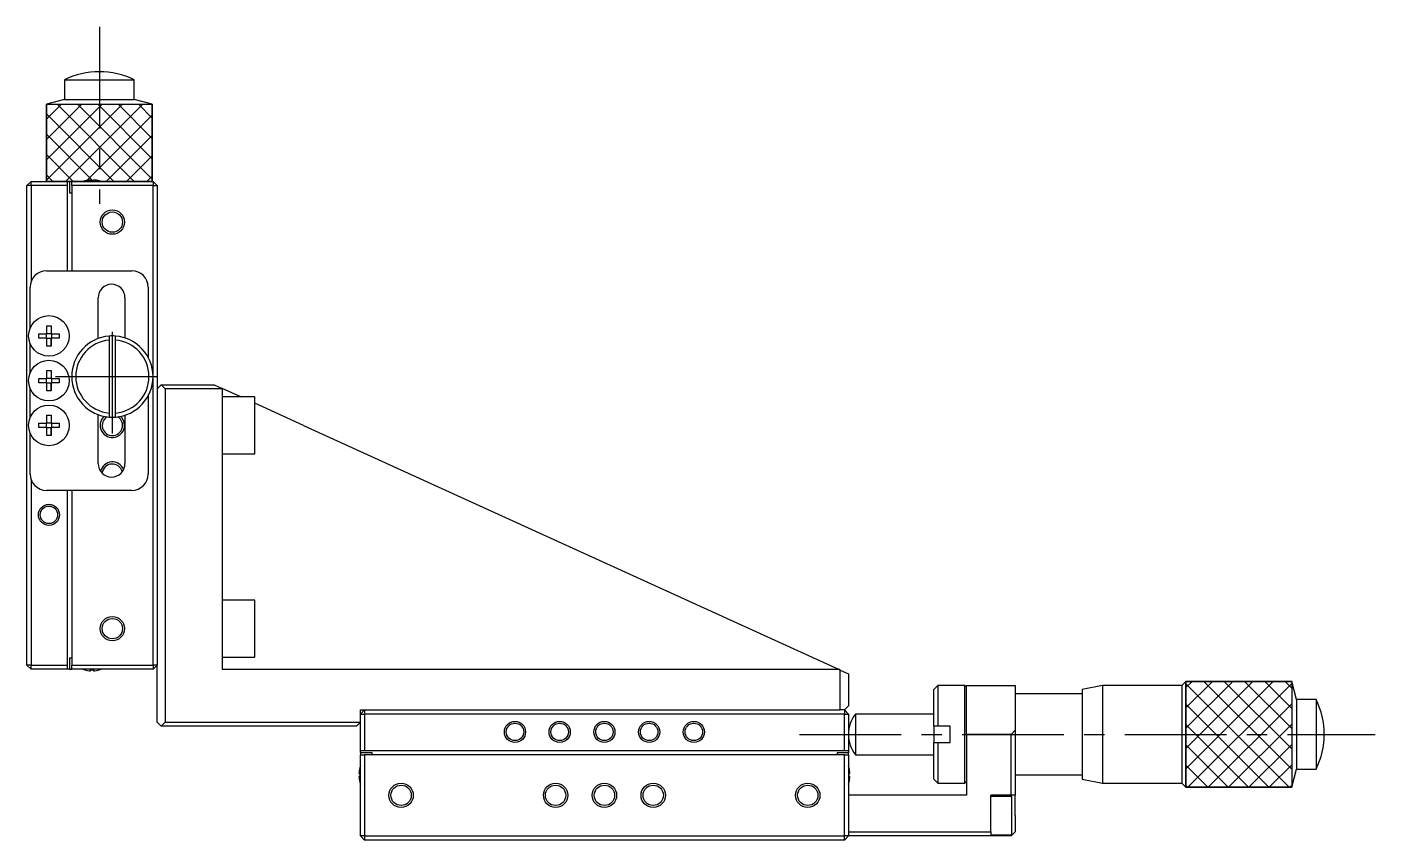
# Model space of a CAD drawing. Extents: x -323 to 344, y 19 to 546.
# Drawn here: x -263.7 to -98, y 248.1 to 348.1 of the extents above; entities that cross this region are included whole.
import ezdxf

# ---------------------------------------------------------------- set-up
doc = ezdxf.new("R2010")
doc.units = 0
doc.header["$LTSCALE"] = 10
doc.linetypes.add('CENTER', pattern=[2, 1.25, -0.25, 0.25, -0.25])
doc.linetypes.add('DASHED', pattern=[3.5, 2, -1.5])
doc.layers.get('0').update_dxf_attribs({"linetype": 'CONTINUOUS'})
doc.layers.add('CENTER', color=1, linetype='CENTER')

msp = doc.modelspace()

# ---------------------------------------------------------------- linework, layer by layer
at = {"color": 7, "linetype": 'CONTINUOUS'}
for p, q in [((-259.13596, 341.636552), (-250.53596, 341.636552)), ((-259.13596, 341.636552), (-259.13596, 339.226041)), ((-250.53596, 339.226041), (-250.53596, 341.636552)), ((-259.13596, 339.226041), (-261.335959, 338.636553)), ((-259.13596, 339.226041), (-250.53596, 339.226041)), ((-248.335961, 338.636553), (-250.53596, 339.226041)), ((-263.23596, 329.136546), (-263.73596, 328.636546)), ((-263.73596, 269.636546), (-263.73596, 328.636546)), ((-263.23596, 328.636546), (-263.73596, 328.636546)), ((-263.23596, 328.636546), (-263.23596, 329.136546)), ((-263.23596, 328.636546), (-263.23596, 316.761046)), ((-258.73596, 328.636546), (-263.23596, 328.636546)), ((-258.73596, 328.636546), (-258.73596, 329.136546)), ((-258.73596, 329.136546), (-258.48596, 329.136546)), ((-258.73596, 318.136546), (-258.73596, 328.636546)), ((-258.48596, 329.136546), (-258.48596, 327.736546)), ((-258.23596, 329.136546), (-258.48596, 329.136546)), ((-258.23596, 329.136546), (-248.23596, 329.136546)), ((-258.23596, 328.636546), (-258.23596, 329.136546)), ((-258.23596, 328.636546), (-258.23596, 318.136546)), ((-248.23596, 328.636546), (-258.23596, 328.636546)), ((-256.622321, 329.206068), (-256.624576, 329.21069)), ((-255.91596, 329.206068), (-255.91596, 329.326405)), ((-255.55596, 329.206068), (-255.91596, 329.206068)), ((-255.55596, 329.326405), (-255.55596, 329.206068)), ((-254.847344, 329.21069), (-254.849598, 329.206068)), ((-248.23596, 329.136546), (-247.73596, 328.636546)), ((-248.23596, 329.136546), (-248.23596, 328.636546)), ((-248.23596, 305.136546), (-248.23596, 328.636546)), ((-248.23596, 328.636546), (-247.73596, 328.636546)), ((-247.73596, 328.636546), (-247.73596, 269.636546)), ((-258.48596, 327.736546), (-258.23596, 327.736546)), ((-261.33596, 318.136546), (-250.83596, 318.136546)), ((-263.33596, 311.116342), (-263.33596, 316.136546)), ((-248.83596, 316.136546), (-248.83596, 307.511414)), ((-254.98596, 309.820295), (-254.98596, 314.836546)), ((-251.68596, 314.836546), (-251.68596, 309.890229)), ((-262.294549, 310.396546), (-261.29596, 310.396546)), ((-262.294549, 309.876546), (-262.294549, 310.396546)), ((-261.337335, 309.876546), (-261.337335, 310.396546)), ((-261.29596, 311.395136), (-260.77596, 311.395136)), ((-261.29596, 310.396546), (-261.29596, 311.395136)), ((-261.29596, 310.437921), (-260.77596, 310.437921)), ((-260.77596, 311.395136), (-260.77596, 310.396546)), ((-260.77596, 311.395136), (-260.77596, 310.437921)), ((-260.77596, 310.437921), (-260.77596, 310.396546)), ((-260.77596, 310.396546), (-259.77737, 310.396546)), ((-260.734585, 310.396546), (-260.734585, 309.876546)), ((-259.77737, 310.396546), (-259.77737, 309.876546)), ((-253.63596, 310.12052), (-253.63596, 309.618733)), ((-252.83596, 309.618733), (-252.83596, 310.12052)), ((-263.33596, 305.616342), (-263.33596, 309.15675)), ((-261.29596, 309.876546), (-262.294549, 309.876546)), ((-261.29596, 308.877957), (-261.29596, 309.876546)), ((-260.77596, 309.835171), (-261.29596, 309.835171)), ((-260.77596, 308.877957), (-261.29596, 308.877957)), ((-260.77596, 309.876546), (-260.77596, 308.877957)), ((-259.77737, 309.876546), (-260.77596, 309.876546)), ((-260.77596, 309.876546), (-260.77596, 309.835171)), ((-260.77596, 308.877957), (-260.77596, 309.835171)), ((-253.63596, 309.618733), (-253.63596, 300.654359)), ((-252.83596, 300.654359), (-252.83596, 309.618733)), ((-261.29596, 305.895136), (-260.77596, 305.895136)), ((-261.29596, 304.896546), (-261.29596, 305.895136)), ((-260.77596, 305.895136), (-260.77596, 304.896546)), ((-260.77596, 305.895136), (-260.77596, 304.937921)), ((-248.23596, 269.636546), (-248.23596, 305.136546)), ((-263.33596, 300.116342), (-263.33596, 303.65675)), ((-262.294549, 304.896546), (-261.29596, 304.896546)), ((-262.294549, 304.376546), (-262.294549, 304.896546)), ((-261.29596, 304.376546), (-262.294549, 304.376546)), ((-261.337335, 304.376546), (-261.337335, 304.896546)), ((-261.29596, 304.937921), (-260.77596, 304.937921)), ((-261.29596, 303.377957), (-261.29596, 304.376546)), ((-260.77596, 304.335171), (-261.29596, 304.335171)), ((-260.77596, 303.377957), (-261.29596, 303.377957)), ((-260.77596, 304.937921), (-260.77596, 304.896546)), ((-260.77596, 304.896546), (-259.77737, 304.896546)), ((-260.77596, 304.376546), (-260.77596, 303.377957)), ((-259.77737, 304.376546), (-260.77596, 304.376546)), ((-260.77596, 304.376546), (-260.77596, 304.335171)), ((-260.77596, 303.377957), (-260.77596, 304.335171)), ((-260.734585, 304.896546), (-260.734585, 304.376546)), ((-259.77737, 304.896546), (-259.77737, 304.376546)), ((-247.23596, 304.136546), (-247.73596, 303.636546)), ((-246.73596, 303.636546), (-247.23596, 304.136546)), ((-247.23596, 304.136546), (-240.73596, 304.136546)), ((-246.73596, 303.636546), (-246.73596, 262.636546)), ((-239.73596, 303.636546), (-246.73596, 303.636546)), ((-240.73596, 304.136546), (-239.73596, 303.68082)), ((-239.73596, 303.68082), (-239.73596, 303.636546)), ((-237.44451, 302.636546), (-239.73596, 303.68082)), ((-239.73596, 303.636546), (-239.73596, 269.136546)), ((-248.83596, 302.761678), (-248.83596, 293.136546)), ((-235.73596, 302.636546), (-239.73596, 302.636546)), ((-235.73596, 295.636546), (-235.73596, 302.636546)), ((-229.73596, 299.123557), (-235.73596, 301.857915)), ((-261.29596, 300.395136), (-260.77596, 300.395136)), ((-261.29596, 299.396546), (-261.29596, 300.395136)), ((-260.77596, 300.395136), (-260.77596, 299.396546)), ((-260.77596, 300.395136), (-260.77596, 299.437921)), ((-254.98596, 294.436546), (-254.98596, 300.452798)), ((-253.63596, 300.654359), (-253.63596, 300.152572)), ((-252.83596, 300.152572), (-252.83596, 300.654359)), ((-251.68596, 300.382863), (-251.68596, 294.436546)), ((-262.294549, 299.396546), (-261.29596, 299.396546)), ((-262.294549, 298.876546), (-262.294549, 299.396546)), ((-261.29596, 298.876546), (-262.294549, 298.876546)), ((-261.337335, 298.876546), (-261.337335, 299.396546)), ((-261.29596, 299.437921), (-260.77596, 299.437921)), ((-261.29596, 297.877957), (-261.29596, 298.876546)), ((-260.77596, 298.835171), (-261.29596, 298.835171)), ((-260.77596, 299.437921), (-260.77596, 299.396546)), ((-260.77596, 299.396546), (-259.77737, 299.396546)), ((-260.77596, 298.876546), (-260.77596, 297.877957)), ((-259.77737, 298.876546), (-260.77596, 298.876546)), ((-260.77596, 298.876546), (-260.77596, 298.835171)), ((-260.77596, 297.877957), (-260.77596, 298.835171)), ((-260.734585, 299.396546), (-260.734585, 298.876546)), ((-259.77737, 299.396546), (-259.77737, 298.876546)), ((-229.73596, 299.123557), (-163.935469, 269.136546)), ((-263.33596, 293.136546), (-263.33596, 298.15675)), ((-260.77596, 297.877957), (-261.29596, 297.877957)), ((-239.73596, 295.636546), (-235.73596, 295.636546)), ((-263.23596, 292.512046), (-263.23596, 269.636546)), ((-250.83596, 291.136546), (-261.33596, 291.136546)), ((-258.73596, 269.636546), (-258.73596, 291.136546)), ((-258.23596, 291.136546), (-258.23596, 269.636546)), ((-235.73596, 277.636546), (-239.73596, 277.636546)), ((-235.73596, 270.636546), (-235.73596, 277.636546)), ((-258.48596, 270.536546), (-258.48596, 269.136546)), ((-258.48596, 270.536546), (-258.23596, 270.536546)), ((-239.73596, 270.636546), (-235.73596, 270.636546)), ((-263.23596, 269.136546), (-263.73596, 269.636546)), ((-263.23596, 269.636546), (-263.73596, 269.636546)), ((-263.23596, 269.136546), (-263.23596, 269.636546)), ((-263.23596, 269.636546), (-258.73596, 269.636546)), ((-258.73596, 269.136546), (-263.23596, 269.136546)), ((-258.73596, 269.136546), (-258.73596, 269.636546)), ((-258.48596, 269.136546), (-258.73596, 269.136546)), ((-258.48596, 269.136546), (-258.23596, 269.136546)), ((-258.23596, 269.636546), (-248.23596, 269.636546)), ((-258.23596, 269.136546), (-258.23596, 269.636546)), ((-248.23596, 269.136546), (-258.23596, 269.136546)), ((-256.624576, 269.062402), (-256.622321, 269.067024)), ((-255.91596, 269.067024), (-255.55596, 269.067024)), ((-255.91596, 268.946687), (-255.91596, 269.067024)), ((-255.55596, 269.067024), (-255.55596, 268.946687)), ((-254.849598, 269.067024), (-254.847344, 269.062402)), ((-248.23596, 269.636546), (-248.23596, 269.136546)), ((-247.73596, 269.636546), (-248.23596, 269.136546)), ((-247.73596, 269.636546), (-248.23596, 269.636546)), ((-247.73596, 262.636546), (-247.73596, 269.636546)), ((-239.73596, 269.136546), (-219.735955, 269.136546)), ((-219.735955, 269.136546), (-219.38596, 269.136546)), ((-219.38596, 269.136546), (-216.08596, 269.136546)), ((-216.08596, 269.136546), (-215.735965, 269.136546)), ((-215.735965, 269.136546), (-169.735955, 269.136546)), ((-169.735955, 269.136546), (-169.38596, 269.136546)), ((-169.38596, 269.136546), (-166.08596, 269.136546)), ((-166.08596, 269.136546), (-165.735965, 269.136546)), ((-165.735965, 269.136546), (-163.935469, 269.136546)), ((-163.73596, 269.045624), (-163.935469, 269.136546)), ((-163.73596, 264.136546), (-163.73596, 269.045624)), ((-163.73596, 269.045624), (-162.73596, 268.589898)), ((-162.73596, 268.589898), (-162.73596, 264.636546)), ((-151.73596, 267.136546), (-152.23596, 266.636546)), ((-151.73596, 267.136546), (-151.73596, 262.136546)), ((-148.43596, 267.136546), (-151.73596, 267.136546)), ((-148.43596, 261.136546), (-148.43596, 267.136546)), ((-148.23596, 266.936546), (-148.43596, 267.136546)), ((-148.23596, 267.136546), (-142.23596, 267.136546)), ((-148.23596, 261.136546), (-148.23596, 267.136546)), ((-142.23596, 267.136546), (-142.23596, 261.636546)), ((-131.485961, 267.136542), (-133.98596, 266.636543)), ((-131.485961, 267.136542), (-131.485961, 255.13655)), ((-121.735956, 267.136542), (-131.485961, 267.136542)), ((-121.235954, 267.636545), (-121.735956, 267.136542)), ((-121.735956, 267.136542), (-121.735956, 255.13655)), ((-107.646465, 265.436546), (-108.235953, 267.636545)), ((-152.23596, 262.136546), (-152.23596, 266.636546)), ((-133.98596, 266.136546), (-142.23596, 266.136546)), ((-133.98596, 266.636543), (-133.98596, 255.636549)), ((-107.646465, 265.436546), (-107.646465, 256.836546)), ((-105.235954, 265.436546), (-107.646465, 265.436546)), ((-105.235954, 265.436546), (-105.235954, 256.836546)), ((-222.23596, 264.136546), (-222.73596, 263.636546)), ((-222.73596, 264.136546), (-163.73596, 264.136546)), ((-222.73596, 262.636546), (-222.73596, 264.136546)), ((-222.73596, 263.636546), (-222.23596, 263.636546)), ((-222.23596, 264.136546), (-222.23596, 263.636546)), ((-222.23596, 263.636546), (-222.23596, 259.136546)), ((-163.23596, 263.636546), (-222.23596, 263.636546)), ((-163.23596, 264.136546), (-163.73596, 264.136546)), ((-163.23596, 264.136546), (-162.73596, 264.636546)), ((-163.23596, 264.136546), (-163.23596, 263.636546)), ((-163.23596, 264.136546), (-162.73596, 263.636546)), ((-163.23596, 259.136546), (-163.23596, 263.636546)), ((-163.23596, 263.636546), (-162.73596, 263.636546)), ((-162.73596, 263.636546), (-162.73596, 259.136546)), ((-161.858451, 263.636542), (-161.858451, 258.63655)), ((-152.23596, 263.636542), (-161.858451, 263.636542)), ((-247.73596, 262.636546), (-247.23596, 262.136546)), ((-247.23596, 262.136546), (-246.73596, 262.636546)), ((-223.23596, 262.136546), (-247.23596, 262.136546)), ((-246.73596, 262.636546), (-222.73596, 262.636546)), ((-222.73596, 262.636546), (-223.23596, 262.136546)), ((-222.73596, 259.136546), (-222.73596, 262.636546)), ((-152.23596, 262.136618), (-152.23596, 261.136521)), ((-151.73596, 262.136546), (-152.23596, 262.136546)), ((-150.23596, 262.136546), (-151.73596, 262.136546)), ((-150.23596, 260.136546), (-150.23596, 262.136546)), ((-152.23596, 261.136521), (-152.23596, 260.136546)), ((-148.43596, 255.136546), (-148.43596, 261.136546)), ((-148.23596, 261.136546), (-148.23596, 253.636546)), ((-142.73596, 261.136546), (-148.23596, 261.136546)), ((-142.73596, 261.136546), (-142.23596, 261.636546)), ((-142.73596, 253.636546), (-142.73596, 261.136546)), ((-142.23596, 261.636546), (-142.23596, 253.636546)), ((-222.73596, 259.136546), (-222.23596, 259.136546)), ((-222.73596, 258.886546), (-222.73596, 259.136546)), ((-222.73596, 258.886546), (-221.33596, 258.886546)), ((-222.73596, 258.886546), (-222.73596, 258.636546)), ((-222.73596, 248.636546), (-222.73596, 258.636546)), ((-222.73596, 258.636546), (-222.23596, 258.636546)), ((-222.23596, 259.136546), (-163.23596, 259.136546)), ((-222.23596, 258.636546), (-222.23596, 248.636546)), ((-163.23596, 258.636546), (-222.23596, 258.636546)), ((-221.33596, 258.886546), (-221.33596, 258.636546)), ((-164.13596, 258.886546), (-162.73596, 258.886546)), ((-164.13596, 258.886546), (-164.13596, 258.636546)), ((-163.23596, 259.136546), (-162.73596, 259.136546)), ((-163.23596, 248.636546), (-163.23596, 258.636546)), ((-163.23596, 258.636546), (-162.73596, 258.636546)), ((-162.73596, 259.136546), (-162.73596, 258.886546)), ((-162.73596, 258.636546), (-162.73596, 258.886546)), ((-162.73596, 258.636546), (-162.73596, 248.636546)), ((-161.858451, 258.63655), (-152.23596, 258.63655)), ((-152.23596, 255.636546), (-152.23596, 260.136546)), ((-152.23596, 260.136546), (-151.73596, 260.136546)), ((-151.73596, 260.136546), (-151.73596, 255.136546)), ((-151.73596, 260.136546), (-150.23596, 260.136546)), ((-222.810104, 257.025162), (-222.805482, 257.022907)), ((-162.666438, 257.022907), (-162.661816, 257.025162)), ((-222.925819, 256.316546), (-222.805482, 256.316546)), ((-222.805482, 255.956546), (-222.925819, 255.956546)), ((-222.805482, 256.316546), (-222.805482, 255.956546)), ((-162.666438, 256.316546), (-162.546101, 256.316546)), ((-162.666438, 255.956546), (-162.666438, 256.316546)), ((-162.546101, 255.956546), (-162.666438, 255.956546)), ((-152.23596, 255.636546), (-151.73596, 255.136546)), ((-148.43596, 255.136546), (-148.23596, 255.336546)), ((-142.23596, 256.136546), (-133.98596, 256.136546)), ((-133.98596, 255.636549), (-131.485961, 255.13655)), ((-108.235953, 254.636547), (-107.646465, 256.836546)), ((-107.646465, 256.836546), (-105.235954, 256.836546)), ((-222.805482, 255.250185), (-222.810104, 255.24793)), ((-148.23596, 253.636546), (-162.73596, 253.636546)), ((-162.661816, 255.24793), (-162.666438, 255.250185)), ((-151.73596, 255.136546), (-148.43596, 255.136546)), ((-142.73596, 253.636546), (-145.23596, 253.636546)), ((-145.23596, 249.136546), (-145.23596, 253.636546)), ((-142.23596, 253.636546), (-142.73596, 253.636546)), ((-142.23596, 251.136546), (-142.23596, 253.636546)), ((-131.485961, 255.13655), (-121.735956, 255.13655)), ((-121.735956, 255.13655), (-121.235954, 254.636547)), ((-142.63596, 253.486546), (-145.23596, 253.486546)), ((-142.63596, 248.786546), (-142.63596, 253.486546)), ((-142.23596, 251.136546), (-142.23596, 249.136546)), ((-222.73596, 248.636546), (-222.23596, 248.136546)), ((-222.23596, 248.636546), (-222.73596, 248.636546)), ((-222.23596, 248.636546), (-222.23596, 248.136546)), ((-222.23596, 248.636546), (-163.23596, 248.636546)), ((-163.23596, 248.136546), (-163.23596, 248.636546)), ((-162.73596, 248.636546), (-163.23596, 248.636546)), ((-163.23596, 248.136546), (-162.73596, 248.636546)), ((-162.73596, 249.136546), (-145.23596, 249.136546)), ((-145.23596, 248.636546), (-162.73596, 248.636546)), ((-145.23596, 249.136546), (-145.23596, 248.636546)), ((-145.23596, 248.786546), (-142.63596, 248.786546)), ((-142.73596, 248.636546), (-145.23596, 248.636546)), ((-142.73596, 248.636546), (-142.23596, 249.136546)), ((-163.23596, 248.136546), (-222.23596, 248.136546))]:
    msp.add_line(p, q, dxfattribs=at)
at = {"color": 3, "linetype": 'CONTINUOUS'}
for p, q in [((-261.335959, 338.636553), (-248.335961, 338.636553)), ((-261.335959, 338.636553), (-261.335959, 329.136546)), ((-261.335959, 336.791535), (-259.490941, 338.636553)), ((-261.335959, 334.291535), (-256.990941, 338.636553)), ((-261.335959, 331.791535), (-254.490941, 338.636553)), ((-261.335959, 329.291535), (-251.990941, 338.636553)), ((-260.037146, 338.636553), (-250.537139, 329.136546)), ((-258.990948, 329.136546), (-249.490941, 338.636553)), ((-257.537146, 338.636553), (-248.335961, 329.435368)), ((-255.037146, 338.636553), (-248.335961, 331.935368)), ((-252.537146, 338.636553), (-248.335961, 334.435368)), ((-250.037146, 338.636553), (-248.335961, 336.935368)), ((-248.335961, 329.136546), (-248.335961, 338.636553)), ((-261.335959, 337.435366), (-253.037139, 329.136546)), ((-256.490948, 329.136546), (-248.335961, 337.291533)), ((-261.335959, 334.935366), (-255.537139, 329.136546)), ((-253.990948, 329.136546), (-248.335961, 334.791533)), ((-261.335959, 332.435366), (-258.037139, 329.136546)), ((-251.490948, 329.136546), (-248.335961, 332.291533)), ((-261.335959, 329.935366), (-260.537139, 329.136546)), ((-263.23596, 329.136546), (-258.73596, 329.136546)), ((-248.990948, 329.136546), (-248.335961, 329.791533)), ((-121.235954, 267.636545), (-121.235954, 254.636547)), ((-108.235953, 267.636545), (-121.235954, 267.636545)), ((-121.235954, 266.89154), (-120.490949, 267.636545)), ((-121.235954, 264.39154), (-117.990949, 267.636545)), ((-121.235954, 261.89154), (-115.490949, 267.636545)), ((-121.235954, 259.39154), (-112.990949, 267.636545)), ((-121.235954, 256.89154), (-110.490949, 267.636545)), ((-121.235954, 267.335361), (-108.53714, 254.636547)), ((-120.990947, 254.636547), (-108.235953, 267.391541)), ((-119.037138, 267.636545), (-108.235953, 256.83536)), ((-116.537138, 267.636545), (-108.235953, 259.33536)), ((-114.037138, 267.636545), (-108.235953, 261.83536)), ((-111.537138, 267.636545), (-108.235953, 264.33536)), ((-109.037138, 267.636545), (-108.235953, 266.83536)), ((-108.235953, 267.636545), (-108.235953, 254.636547)), ((-121.235954, 264.835361), (-111.03714, 254.636547)), ((-118.490947, 254.636547), (-108.235953, 264.891541)), ((-121.235954, 262.335361), (-113.53714, 254.636547)), ((-115.990947, 254.636547), (-108.235953, 262.391541)), ((-121.235954, 259.835361), (-116.03714, 254.636547)), ((-113.490947, 254.636547), (-108.235953, 259.891541)), ((-121.235954, 257.335361), (-118.53714, 254.636547)), ((-110.990947, 254.636547), (-108.235953, 257.391541)), ((-193.881604, 254.136546), (-193.944882, 253.954362)), ((-121.235954, 254.835361), (-121.03714, 254.636547)), ((-121.235954, 254.636547), (-108.235953, 254.636547)), ((-108.490947, 254.636547), (-108.235953, 254.891541))]:
    msp.add_line(p, q, dxfattribs=at)
at = {"color": 3, "linetype": 'DASHED'}
for p, q in [((-261.335959, 329.136546), (-261.335959, 338.636553)), ((-261.335959, 338.636553), (-248.335961, 338.636553)), ((-248.335961, 338.636553), (-248.335961, 329.136546)), ((-248.335961, 329.136546), (-261.335959, 329.136546)), ((-121.235954, 254.636547), (-121.235954, 267.636545)), ((-121.235954, 267.636545), (-108.235953, 267.636545)), ((-108.235953, 267.636545), (-108.235953, 254.636547)), ((-108.235953, 254.636547), (-121.235954, 254.636547))]:
    msp.add_line(p, q, dxfattribs=at)
at = {"color": 3, "linetype": 'CONTINUOUS'}
for centre, radius in [((-253.23596, 324.136546), 1.5), ((-261.03596, 288.136546), 1.3), ((-253.23596, 274.136546), 1.5), ((-203.73596, 261.436546), 1.3), ((-198.23596, 261.436546), 1.3), ((-192.73596, 261.436546), 1.3), ((-187.23596, 261.436546), 1.3), ((-181.73596, 261.436546), 1.3), ((-217.73596, 253.636546), 1.5), ((-198.73596, 253.636546), 1.5), ((-192.73596, 253.636546), 1.5), ((-186.73596, 253.636546), 1.5), ((-167.73596, 253.636546), 1.5)]:
    msp.add_circle(centre, radius, dxfattribs=at)
at = {"color": 7, "linetype": 'CONTINUOUS'}
for centre, radius in [((-253.23596, 324.136546), 1.25), ((-261.03596, 310.136546), 2.5), ((-261.03596, 304.636546), 2.5), ((-261.03596, 299.136546), 2.5), ((-261.03596, 288.136546), 1.075), ((-253.23596, 274.136546), 1.25), ((-203.73596, 261.436546), 1.075), ((-198.23596, 261.436546), 1.075), ((-192.73596, 261.436546), 1.075), ((-187.23596, 261.436546), 1.075), ((-181.73596, 261.436546), 1.075), ((-217.73596, 253.636546), 1.25), ((-198.73596, 253.636546), 1.25), ((-192.73596, 253.636546), 1.25), ((-186.73596, 253.636546), 1.25), ((-167.73596, 253.636546), 1.25)]:
    msp.add_circle(centre, radius, dxfattribs=at)
for centre, radius, start, end in [((-254.83596, 332.891552), 9.745001, 63.816209, 116.183791), ((-255.73596, 326.136546), 3.2, 106.122533, 110.364135), ((-255.73596, 326.136546), 3.194933, 93.229709, 106.106712), ((-255.73596, 326.136546), 3.194933, 73.893288, 86.770291), ((-255.73596, 326.136546), 3.2, 69.635865, 73.877467), ((-261.33596, 316.136546), 2, 90, 180), ((-250.83596, 316.136546), 2, 0, 90), ((-253.33596, 314.836546), 1.65, 0, 180), ((-253.23596, 305.136546), 5, 94.588566, 265.411434), ((-253.23596, 305.136546), 5, 85.411434, 94.588566), ((-253.23596, 305.136546), 5, 274.588566, 85.411434), ((-253.23596, 305.136546), 4.5, 95.099689, 264.900311), ((-253.23596, 305.136546), 4.5, 275.099689, 84.900311), ((-253.23596, 299.136546), 1.25, 123.12294, 270), ((-253.23596, 305.136546), 5, 265.411434, 274.588566), ((-253.23596, 299.136546), 1.25, 270, 56.87706), ((-253.33596, 294.436546), 1.65, 180, 0), ((-253.23596, 293.136546), 1.25, 13.934541, 174.86287), ((-261.33596, 293.136546), 2, 180, 270), ((-250.83596, 293.136546), 2, 270, 0), ((-255.73596, 272.136546), 3.2, 249.635865, 253.877467), ((-255.73596, 272.136546), 3.194933, 253.893288, 266.770291), ((-255.73596, 272.136546), 3.194933, 273.229709, 286.106712), ((-255.73596, 272.136546), 3.2, 286.122533, 290.364135), ((-113.980954, 261.136546), 9.745001, 333.816209, 26.183791), ((-158.735955, 261.136546), 3.999997, 141.317811, 180), ((-158.735955, 261.136546), 3.999997, 180, 218.682189), ((-219.73596, 256.136546), 3.194933, 163.893288, 176.770291), ((-219.73596, 256.136546), 3.2, 159.635865, 163.877467), ((-165.73596, 256.136546), 3.2, 16.122533, 20.364135), ((-165.73596, 256.136546), 3.194933, 3.229709, 16.106712), ((-219.73596, 256.136546), 3.194933, 183.229709, 196.106712), ((-165.73596, 256.136546), 3.194933, 343.893288, 356.770291), ((-219.73596, 256.136546), 3.2, 196.122533, 200.364135), ((-165.73596, 256.136546), 3.2, 339.635865, 343.877467)]:
    msp.add_arc(centre, radius, start, end, dxfattribs=at)
at = {"color": 3, "linetype": 'CONTINUOUS'}
for centre, start, end in [((-253.23596, 299.136546), 132.598813, 0), ((-253.23596, 299.136546), 0, 47.401187), ((-253.23596, 293.136546), 22.688088, 166.109323)]:
    msp.add_arc(centre, 1.5, start, end, dxfattribs=at)
at = {"layer": 'CENTER', "color": 1, "linetype": 'CENTER'}
for p, q in [((-254.83596, 348.13655), (-254.83596, 326.38655)), ((-253.23596, 298.136546), (-253.23596, 312.136546)), ((-260.23596, 305.136546), (-246.23596, 305.136546)), ((-168.735956, 261.136546), (-97.985956, 261.136546))]:
    msp.add_line(p, q, dxfattribs=at)

doc.saveas('drawing.dxf')
